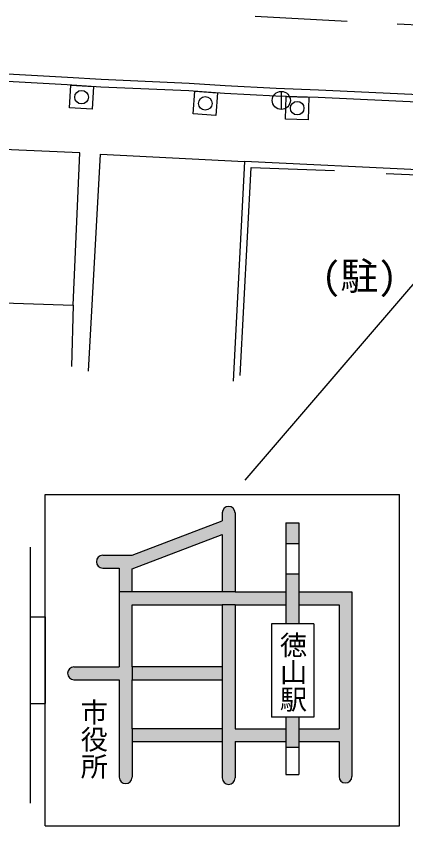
# Model space of a CAD drawing. Units: millimetres at full size, sheet at 1:1000; details may follow other scales. Extents: x 40000 to 680000, y 20000 to 380000.
# Drawn here: x 329366 to 355215, y 235471 to 289239 of the extents above; entities that cross this region are included whole.
import ezdxf
from ezdxf.enums import TextEntityAlignment as Align

# ---------------------------------------------------------------- set-up
doc = ezdxf.new("R2010")
doc.units = ezdxf.units.MM
doc.header["$LTSCALE"] = 1000
doc.layers.add('M-BGD', color=7, linetype='Continuous', lineweight=25)
doc.layers.add('M-STR-STRC', color=7, linetype='Continuous', lineweight=25)
doc.layers.add('M-BMK-HTXT', color=7, linetype='Continuous')
doc.styles.add('@ＭＳ ゴシック', font='')
doc.styles.add('ＭＳ ゴシック', font='')
doc.styles.get('@ＭＳ ゴシック').set_extended_font_data('@MS Gothic')
doc.styles.get('ＭＳ ゴシック').set_extended_font_data('MS Gothic')

msp = doc.modelspace()

# ---------------------------------------------------------------- hatches: boundary and pattern name
at = {"layer": 'M-STR-STRC'}
for points in [[(337058, 253438), (335108, 253438), (335101, 253438), (335093, 253438), (335086, 253438), (335079, 253437), (335071, 253437), (335064, 253436), (335056, 253435), (335049, 253434), (335042, 253433), (335034, 253432), (335027, 253431), (335020, 253429), (335013, 253427), (335005, 253426), (334998, 253424), (334991, 253422), (334984, 253420), (334977, 253418), (334970, 253415), (334963, 253413), (334956, 253410), (334949, 253407), (334942, 253405), (334935, 253402), (334929, 253399), (334922, 253395), (334915, 253392), (334909, 253389), (334902, 253385), (334896, 253381), (334889, 253378), (334883, 253374), (334877, 253370), (334871, 253366), (334864, 253361), (334858, 253357), (334852, 253353), (334847, 253348), (334841, 253344), (334835, 253339), (334829, 253334), (334824, 253329), (334818, 253324), (334813, 253319), (334808, 253314), (334802, 253309), (334797, 253303), (334792, 253298), (334787, 253292), (334783, 253287), (334778, 253281), (334773, 253275), (334769, 253269), (334764, 253263), (334760, 253257), (334756, 253251), (334752, 253245), (334748, 253239), (334744, 253232), (334740, 253226), (334737, 253219), (334733, 253213), (334730, 253206), (334726, 253200), (334723, 253193), (334720, 253186), (334717, 253179), (334714, 253173), (334711, 253166), (334709, 253159), (334706, 253152), (334704, 253145), (334702, 253138), (334700, 253130), (334698, 253123), (334696, 253116), (334694, 253109), (334693, 253102), (334691, 253094), (334690, 253087), (334688, 253080), (334687, 253073), (334686, 253065), (334686, 253058), (334685, 253050), (334684, 253043), (334684, 253036), (334683, 253028), (334683, 253021), (334683, 253013), (334683, 253006), (334683, 252999), (334684, 252991), (334684, 252984), (334685, 252976), (334686, 252969), (334686, 252962), (334687, 252954), (334688, 252947), (334690, 252940), (334691, 252932), (334693, 252925), (334694, 252918), (334696, 252911), (334698, 252903), (334700, 252896), (334702, 252889), (334704, 252882), (334706, 252875), (334709, 252868), (334711, 252861), (334714, 252854), (334717, 252847), (334720, 252840), (334723, 252834), (334726, 252827), (334730, 252820), (334733, 252814), (334737, 252807), (334740, 252801), (334744, 252794), (334748, 252788), (334752, 252782), (334756, 252776), (334760, 252770), (334764, 252764), (334769, 252758), (334773, 252752), (334778, 252746), (334783, 252740), (334787, 252735), (334792, 252729), (334797, 252724), (334802, 252718), (334808, 252713), (334813, 252708), (334818, 252703), (334824, 252698), (334829, 252693), (334835, 252688), (334841, 252683), (334847, 252678), (334852, 252674), (334858, 252670), (334864, 252665), (334871, 252661), (334877, 252657), (334883, 252653), (334889, 252649), (334896, 252645), (334902, 252642), (334909, 252638), (334915, 252635), (334922, 252631), (334929, 252628), (334935, 252625), (334942, 252622), (334949, 252619), (334956, 252617), (334963, 252614), (334970, 252612), (334977, 252609), (334984, 252607), (334991, 252605), (334998, 252603), (335005, 252601), (335013, 252599), (335020, 252598), (335027, 252596), (335034, 252595), (335042, 252594), (335049, 252592), (335056, 252592), (335064, 252591), (335071, 252590), (335079, 252589), (335086, 252589), (335093, 252589), (335101, 252588), (335108, 252588), (336208, 252588), (336208, 251007), (337058, 251007), (337058, 252528), (343038, 254815), (343038, 251007), (343888, 251007), (343888, 256256), (343887, 256264), (343887, 256271), (343887, 256279), (343886, 256286), (343886, 256293), (343885, 256301), (343884, 256308), (343883, 256315), (343882, 256323), (343881, 256330), (343880, 256337), (343878, 256345), (343877, 256352), (343875, 256359), (343873, 256366), (343871, 256373), (343869, 256381), (343867, 256388), (343864, 256395), (343862, 256402), (343859, 256409), (343857, 256416), (343854, 256422), (343851, 256429), (343848, 256436), (343845, 256443), (343841, 256449), (343838, 256456), (343834, 256462), (343831, 256469), (343827, 256475), (343823, 256482), (343819, 256488), (343815, 256494), (343811, 256500), (343806, 256506), (343802, 256512), (343797, 256518), (343793, 256524), (343788, 256529), (343783, 256535), (343778, 256541), (343773, 256546), (343768, 256552), (343763, 256557), (343758, 256562), (343752, 256567), (343747, 256572), (343741, 256577), (343736, 256582), (343730, 256587), (343724, 256591), (343718, 256596), (343712, 256600), (343706, 256604), (343700, 256609), (343694, 256613), (343688, 256617), (343681, 256621), (343675, 256624), (343669, 256628), (343662, 256632), (343655, 256635), (343649, 256638), (343642, 256641), (343635, 256645), (343629, 256648), (343622, 256650), (343615, 256653), (343608, 256656), (343601, 256658), (343594, 256661), (343587, 256663), (343580, 256665), (343573, 256667), (343565, 256669), (343558, 256670), (343551, 256672), (343544, 256674), (343536, 256675), (343529, 256676), (343522, 256677), (343514, 256678), (343507, 256679), (343500, 256680), (343492, 256680), (343485, 256681), (343477, 256681), (343470, 256681), (343463, 256681), (343455, 256681), (343448, 256681), (343440, 256681), (343433, 256680), (343425, 256680), (343418, 256679), (343411, 256678), (343403, 256677), (343396, 256676), (343389, 256675), (343381, 256674), (343374, 256672), (343367, 256670), (343360, 256669), (343353, 256667), (343345, 256665), (343338, 256663), (343331, 256661), (343324, 256658), (343317, 256656), (343310, 256653), (343303, 256650), (343296, 256648), (343290, 256645), (343283, 256641), (343276, 256638), (343270, 256635), (343263, 256632), (343256, 256628), (343250, 256624), (343244, 256621), (343237, 256617), (343231, 256613), (343225, 256609), (343219, 256604), (343213, 256600), (343207, 256596), (343201, 256591), (343195, 256587), (343189, 256582), (343184, 256577), (343178, 256572), (343173, 256567), (343167, 256562), (343162, 256557), (343157, 256552), (343152, 256546), (343147, 256541), (343142, 256535), (343137, 256529), (343132, 256524), (343128, 256518), (343123, 256512), (343119, 256506), (343114, 256500), (343110, 256494), (343106, 256488), (343102, 256482), (343098, 256475), (343094, 256469), (343091, 256462), (343087, 256456), (343084, 256449), (343081, 256443), (343077, 256436), (343074, 256429), (343071, 256422), (343068, 256416), (343066, 256409), (343063, 256402), (343061, 256395), (343058, 256388), (343056, 256381), (343054, 256373), (343052, 256366), (343050, 256359), (343048, 256352), (343047, 256345), (343045, 256337), (343044, 256330), (343043, 256323), (343042, 256315), (343041, 256308), (343040, 256301), (343039, 256293), (343039, 256286), (343038, 256279), (343038, 256271), (343038, 256264), (343038, 256256), (343038, 255725)], [(347258, 254190), (348108, 254190), (348108, 255583), (347258, 255583)], [(347258, 251007), (347258, 250157), (347258, 248883), (348108, 248883), (348108, 250157), (348108, 251007), (348108, 252190), (347258, 252190)], [(336208, 246026), (333199, 246026), (333191, 246026), (333184, 246025), (333176, 246025), (333169, 246025), (333161, 246024), (333154, 246023), (333147, 246022), (333139, 246021), (333132, 246020), (333125, 246019), (333117, 246018), (333110, 246016), (333103, 246015), (333096, 246013), (333089, 246011), (333081, 246009), (333074, 246007), (333067, 246005), (333060, 246002), (333053, 246000), (333046, 245997), (333039, 245995), (333032, 245992), (333026, 245989), (333019, 245986), (333012, 245983), (333006, 245979), (332999, 245976), (332992, 245972), (332986, 245969), (332980, 245965), (332973, 245961), (332967, 245957), (332961, 245953), (332955, 245949), (332949, 245944), (332943, 245940), (332937, 245936), (332931, 245931), (332925, 245926), (332920, 245921), (332914, 245916), (332909, 245911), (332903, 245906), (332898, 245901), (332893, 245896), (332888, 245890), (332883, 245885), (332878, 245879), (332873, 245874), (332868, 245868), (332864, 245862), (332859, 245856), (332855, 245850), (332850, 245844), (332846, 245838), (332842, 245832), (332838, 245826), (332834, 245820), (332830, 245813), (332827, 245807), (332823, 245800), (332820, 245794), (332817, 245787), (332813, 245780), (332810, 245773), (332807, 245767), (332804, 245760), (332802, 245753), (332799, 245746), (332797, 245739), (332794, 245732), (332792, 245725), (332790, 245718), (332788, 245711), (332786, 245703), (332784, 245696), (332783, 245689), (332781, 245682), (332780, 245674), (332779, 245667), (332778, 245660), (332777, 245652), (332776, 245645), (332775, 245638), (332775, 245630), (332774, 245623), (332774, 245615), (332774, 245608), (332774, 245601), (332774, 245593), (332774, 245586), (332774, 245578), (332775, 245571), (332775, 245564), (332776, 245556), (332777, 245549), (332778, 245541), (332779, 245534), (332780, 245527), (332781, 245520), (332783, 245512), (332784, 245505), (332786, 245498), (332788, 245491), (332790, 245483), (332792, 245476), (332794, 245469), (332797, 245462), (332799, 245455), (332802, 245448), (332804, 245441), (332807, 245435), (332810, 245428), (332813, 245421), (332817, 245414), (332820, 245408), (332823, 245401), (332827, 245395), (332830, 245388), (332834, 245382), (332838, 245375), (332842, 245369), (332846, 245363), (332850, 245357), (332855, 245351), (332859, 245345), (332864, 245339), (332868, 245333), (332873, 245327), (332878, 245322), (332883, 245316), (332888, 245311), (332893, 245305), (332898, 245300), (332903, 245295), (332909, 245290), (332914, 245285), (332920, 245280), (332925, 245275), (332931, 245270), (332937, 245266), (332943, 245261), (332949, 245257), (332955, 245252), (332961, 245248), (332967, 245244), (332973, 245240), (332980, 245236), (332986, 245233), (332992, 245229), (332999, 245225), (333006, 245222), (333012, 245219), (333019, 245215), (333026, 245212), (333032, 245209), (333039, 245207), (333046, 245204), (333053, 245201), (333060, 245199), (333067, 245196), (333074, 245194), (333081, 245192), (333089, 245190), (333096, 245188), (333103, 245187), (333110, 245185), (333117, 245183), (333125, 245182), (333132, 245181), (333139, 245180), (333147, 245179), (333154, 245178), (333161, 245177), (333169, 245177), (333176, 245176), (333184, 245176), (333191, 245176), (333199, 245176), (336208, 245176), (336208, 241917), (336208, 241067), (336208, 238696), (336208, 238689), (336208, 238682), (336209, 238674), (336209, 238667), (336210, 238659), (336210, 238652), (336211, 238645), (336212, 238637), (336213, 238630), (336214, 238623), (336216, 238615), (336217, 238608), (336219, 238601), (336221, 238594), (336222, 238586), (336224, 238579), (336227, 238572), (336229, 238565), (336231, 238558), (336234, 238551), (336236, 238544), (336239, 238537), (336242, 238530), (336245, 238523), (336248, 238517), (336251, 238510), (336254, 238503), (336258, 238497), (336261, 238490), (336265, 238484), (336269, 238477), (336273, 238471), (336277, 238465), (336281, 238459), (336285, 238453), (336289, 238447), (336294, 238441), (336298, 238435), (336303, 238429), (336307, 238423), (336312, 238418), (336317, 238412), (336322, 238406), (336327, 238401), (336332, 238396), (336338, 238391), (336343, 238386), (336349, 238380), (336354, 238376), (336360, 238371), (336366, 238366), (336371, 238361), (336377, 238357), (336383, 238353), (336389, 238348), (336395, 238344), (336402, 238340), (336408, 238336), (336414, 238332), (336420, 238328), (336427, 238325), (336433, 238321), (336440, 238318), (336447, 238314), (336453, 238311), (336460, 238308), (336467, 238305), (336474, 238302), (336481, 238300), (336488, 238297), (336495, 238294), (336502, 238292), (336509, 238290), (336516, 238288), (336523, 238286), (336530, 238284), (336537, 238282), (336545, 238281), (336552, 238279), (336559, 238278), (336567, 238277), (336574, 238275), (336581, 238275), (336589, 238274), (336596, 238273), (336603, 238272), (336611, 238272), (336618, 238272), (336626, 238271), (336633, 238271), (336640, 238271), (336648, 238272), (336655, 238272), (336663, 238272), (336670, 238273), (336677, 238274), (336685, 238275), (336692, 238275), (336699, 238277), (336707, 238278), (336714, 238279), (336721, 238281), (336729, 238282), (336736, 238284), (336743, 238286), (336750, 238288), (336757, 238290), (336764, 238292), (336771, 238294), (336778, 238297), (336785, 238300), (336792, 238302), (336799, 238305), (336806, 238308), (336813, 238311), (336819, 238314), (336826, 238318), (336833, 238321), (336839, 238325), (336845, 238328), (336852, 238332), (336858, 238336), (336864, 238340), (336871, 238344), (336877, 238348), (336883, 238353), (336889, 238357), (336895, 238361), (336900, 238366), (336906, 238371), (336912, 238376), (336917, 238380), (336923, 238386), (336928, 238391), (336934, 238396), (336939, 238401), (336944, 238406), (336949, 238412), (336954, 238418), (336959, 238423), (336963, 238429), (336968, 238435), (336972, 238441), (336977, 238447), (336981, 238453), (336985, 238459), (336989, 238465), (336993, 238471), (336997, 238477), (337001, 238484), (337005, 238490), (337008, 238497), (337012, 238503), (337015, 238510), (337018, 238517), (337021, 238523), (337024, 238530), (337027, 238537), (337030, 238544), (337032, 238551), (337035, 238558), (337037, 238565), (337039, 238572), (337042, 238579), (337044, 238586), (337045, 238594), (337047, 238601), (337049, 238608), (337050, 238615), (337052, 238623), (337053, 238630), (337054, 238637), (337055, 238645), (337056, 238652), (337056, 238659), (337057, 238667), (337057, 238674), (337058, 238682), (337058, 238689), (337058, 238696), (337058, 241067), (337058, 241917), (337058, 245176), (337058, 246026), (337058, 250157), (343038, 250157), (343888, 250157), (347258, 250157), (347258, 251007), (343888, 251007), (343038, 251007), (337058, 251007), (336208, 251007)], [(350785, 241917), (348108, 241917), (348108, 241067), (350785, 241067), (350785, 238743), (350785, 238735), (350785, 238728), (350786, 238720), (350786, 238713), (350787, 238706), (350787, 238698), (350788, 238691), (350789, 238683), (350790, 238676), (350792, 238669), (350793, 238661), (350794, 238654), (350796, 238647), (350798, 238640), (350800, 238633), (350802, 238625), (350804, 238618), (350806, 238611), (350808, 238604), (350811, 238597), (350813, 238590), (350816, 238583), (350819, 238576), (350822, 238570), (350825, 238563), (350828, 238556), (350831, 238550), (350835, 238543), (350838, 238537), (350842, 238530), (350846, 238524), (350850, 238517), (350854, 238511), (350858, 238505), (350862, 238499), (350866, 238493), (350871, 238487), (350875, 238481), (350880, 238475), (350885, 238469), (350889, 238464), (350894, 238458), (350899, 238453), (350904, 238447), (350910, 238442), (350915, 238437), (350920, 238432), (350926, 238427), (350931, 238422), (350937, 238417), (350943, 238412), (350949, 238408), (350954, 238403), (350960, 238399), (350966, 238394), (350973, 238390), (350979, 238386), (350985, 238382), (350991, 238378), (350998, 238374), (351004, 238371), (351011, 238367), (351017, 238364), (351024, 238361), (351031, 238357), (351037, 238354), (351044, 238351), (351051, 238348), (351058, 238346), (351065, 238343), (351072, 238341), (351079, 238338), (351086, 238336), (351093, 238334), (351100, 238332), (351107, 238330), (351115, 238328), (351122, 238327), (351129, 238325), (351136, 238324), (351144, 238323), (351151, 238322), (351158, 238321), (351166, 238320), (351173, 238319), (351181, 238319), (351188, 238318), (351195, 238318), (351203, 238318), (351210, 238318), (351218, 238318), (351225, 238318), (351232, 238318), (351240, 238319), (351247, 238319), (351255, 238320), (351262, 238321), (351269, 238322), (351277, 238323), (351284, 238324), (351291, 238325), (351299, 238327), (351306, 238328), (351313, 238330), (351320, 238332), (351327, 238334), (351334, 238336), (351342, 238338), (351349, 238341), (351356, 238343), (351362, 238346), (351369, 238348), (351376, 238351), (351383, 238354), (351390, 238357), (351396, 238361), (351403, 238364), (351410, 238367), (351416, 238371), (351423, 238374), (351429, 238378), (351435, 238382), (351442, 238386), (351448, 238390), (351454, 238394), (351460, 238399), (351466, 238403), (351472, 238408), (351478, 238412), (351483, 238417), (351489, 238422), (351495, 238427), (351500, 238432), (351505, 238437), (351511, 238442), (351516, 238447), (351521, 238453), (351526, 238458), (351531, 238464), (351536, 238469), (351540, 238475), (351545, 238481), (351550, 238487), (351554, 238493), (351558, 238499), (351563, 238505), (351567, 238511), (351571, 238517), (351574, 238524), (351578, 238530), (351582, 238537), (351585, 238543), (351589, 238550), (351592, 238556), (351595, 238563), (351598, 238570), (351601, 238576), (351604, 238583), (351607, 238590), (351610, 238597), (351612, 238604), (351614, 238611), (351617, 238618), (351619, 238625), (351621, 238633), (351623, 238640), (351624, 238647), (351626, 238654), (351627, 238661), (351629, 238669), (351630, 238676), (351631, 238683), (351632, 238691), (351633, 238698), (351634, 238706), (351634, 238713), (351635, 238720), (351635, 238728), (351635, 238735), (351635, 238743), (351635, 249895), (351635, 251007), (348108, 251007), (348108, 250157), (350785, 250157)], [(343038, 246026), (343038, 245176), (343038, 241917), (343038, 241067), (343038, 238649), (343038, 238641), (343038, 238634), (343038, 238626), (343039, 238619), (343039, 238611), (343040, 238604), (343041, 238597), (343042, 238589), (343043, 238582), (343044, 238575), (343045, 238567), (343047, 238560), (343048, 238553), (343050, 238546), (343052, 238539), (343054, 238531), (343056, 238524), (343058, 238517), (343061, 238510), (343063, 238503), (343066, 238496), (343068, 238489), (343071, 238482), (343074, 238476), (343077, 238469), (343081, 238462), (343084, 238456), (343087, 238449), (343091, 238442), (343094, 238436), (343098, 238430), (343102, 238423), (343106, 238417), (343110, 238411), (343114, 238405), (343119, 238399), (343123, 238393), (343128, 238387), (343132, 238381), (343137, 238375), (343142, 238370), (343147, 238364), (343152, 238359), (343157, 238353), (343162, 238348), (343167, 238343), (343173, 238338), (343178, 238333), (343184, 238328), (343189, 238323), (343195, 238318), (343201, 238314), (343207, 238309), (343213, 238305), (343219, 238300), (343225, 238296), (343231, 238292), (343237, 238288), (343244, 238284), (343250, 238280), (343256, 238277), (343263, 238273), (343270, 238270), (343276, 238267), (343283, 238263), (343290, 238260), (343296, 238257), (343303, 238254), (343310, 238252), (343317, 238249), (343324, 238247), (343331, 238244), (343338, 238242), (343345, 238240), (343353, 238238), (343360, 238236), (343367, 238234), (343374, 238233), (343381, 238231), (343389, 238230), (343396, 238229), (343403, 238228), (343411, 238227), (343418, 238226), (343425, 238225), (343433, 238225), (343440, 238224), (343448, 238224), (343455, 238224), (343463, 238224), (343470, 238224), (343477, 238224), (343485, 238224), (343492, 238225), (343500, 238225), (343507, 238226), (343514, 238227), (343522, 238228), (343529, 238229), (343536, 238230), (343544, 238231), (343551, 238233), (343558, 238234), (343565, 238236), (343573, 238238), (343580, 238240), (343587, 238242), (343594, 238244), (343601, 238247), (343608, 238249), (343615, 238252), (343622, 238254), (343629, 238257), (343635, 238260), (343642, 238263), (343649, 238267), (343655, 238270), (343662, 238273), (343669, 238277), (343675, 238280), (343681, 238284), (343688, 238288), (343694, 238292), (343700, 238296), (343706, 238300), (343712, 238305), (343718, 238309), (343724, 238314), (343730, 238318), (343736, 238323), (343741, 238328), (343747, 238333), (343752, 238338), (343758, 238343), (343763, 238348), (343768, 238353), (343773, 238359), (343778, 238364), (343783, 238370), (343788, 238375), (343793, 238381), (343797, 238387), (343802, 238393), (343806, 238399), (343811, 238405), (343815, 238411), (343819, 238417), (343823, 238423), (343827, 238430), (343831, 238436), (343834, 238442), (343838, 238449), (343841, 238456), (343845, 238462), (343848, 238469), (343851, 238476), (343854, 238482), (343857, 238489), (343859, 238496), (343862, 238503), (343864, 238510), (343867, 238517), (343869, 238524), (343871, 238531), (343873, 238539), (343875, 238546), (343877, 238553), (343878, 238560), (343880, 238567), (343881, 238575), (343882, 238582), (343883, 238589), (343884, 238597), (343885, 238604), (343886, 238611), (343886, 238619), (343887, 238626), (343887, 238634), (343887, 238641), (343888, 238649), (343888, 241067), (347258, 241067), (347258, 241917), (343888, 241917), (343888, 250157), (343038, 250157)], [(337058, 245176), (343038, 245176), (343038, 246026), (337058, 246026)], [(347258, 241067), (347258, 240683), (348108, 240683), (348108, 241067), (348108, 241917), (348108, 242683), (347258, 242683), (347258, 241917)], [(337058, 241067), (343038, 241067), (343038, 241917), (337058, 241917)]]:
    msp.add_hatch(color=256, dxfattribs=at).paths.add_polyline_path(points)

# ---------------------------------------------------------------- linework, layer by layer
at = {"layer": 'M-BGD'}
for p, q in [((346955, 284245), (346955, 283045)), ((375555, 278098), (344515, 279582)), ((353907, 278802), (364095, 278287)), ((333143, 270048), (333036, 265968))]:
    msp.add_line(p, q, dxfattribs=at)
for points in [[(387449, 282551), (382491, 282801), (380372, 282888), (349413, 284332), (346616, 284434), (343225, 284606), (340849, 284778), (335005, 285032), (332776, 285170), (323990, 285657), (321709, 285738), (319823, 285828), (317509, 286000), (315792, 286044), (313583, 286187), (302678, 286730), (300645, 286826), (297245, 286876), (295831, 286144), (294891, 284744), (294451, 283615), (294212, 281266), (293939, 274700), (293538, 267740)], [(387426, 282052), (382468, 282302), (380350, 282389), (349392, 283832), (346594, 283935), (343195, 284107), (340820, 284279), (334979, 284533), (332746, 284671), (323967, 285157), (321688, 285238), (319793, 285329), (317484, 285500), (315769, 285545), (313554, 285688), (302654, 286231), (300630, 286326), (297363, 286374), (296175, 285759), (295337, 284511), (294941, 283497), (294711, 281230), (294438, 274676), (294037, 267712)], [(334165, 265655), (334953, 280083), (344515, 279582), (343763, 265010)], [(344231, 265368), (344965, 279184), (350491, 278982)]]:
    msp.add_lwpolyline(points, dxfattribs=at)
for points in [[(334405, 283065), (332908, 283158), (333001, 284655), (334498, 284562)], [(342604, 282645), (341108, 282754), (341217, 284250), (342713, 284142)], [(348732, 282355), (347233, 282410), (347288, 283909), (348787, 283854)], [(322464, 280647), (321927, 270432), (333143, 270048), (333579, 280160)]]:
    msp.add_lwpolyline(points, close=True, dxfattribs=at)
for centre, radius in [((333703, 283860), 450), ((341910, 283448), 450), ((346955, 283645), 600), ((348010, 283132), 450)]:
    msp.add_circle(centre, radius, dxfattribs=at)
at = {"layer": 'M-STR-STRC'}
for p, q in [((345231, 289239), (351326, 288912)), ((354633, 288734), (360291, 288430)), ((365161, 282477), (344532, 258423)), ((331294, 257471), (354794, 257471)), ((331294, 235471), (331294, 257471)), ((354794, 235471), (354794, 257471)), ((343038, 256256), (343038, 255725)), ((343888, 256256), (343888, 251007)), ((337058, 253438), (343038, 255725)), ((347258, 255583), (348108, 255583)), ((347258, 255583), (347258, 251007)), ((348108, 255583), (348108, 251007)), ((331294, 243596), (331294, 254595)), ((337058, 252528), (343038, 254815)), ((343038, 254815), (343038, 251007)), ((330294, 253971), (330294, 236971)), ((348108, 254190), (347258, 254190)), ((335108, 253438), (337058, 253438)), ((335108, 252588), (336208, 252588)), ((336208, 252588), (336208, 251007)), ((337058, 251007), (337058, 252528)), ((348108, 252190), (347258, 252190)), ((336208, 251007), (336208, 246026)), ((337058, 251007), (336208, 251007)), ((343038, 251007), (337058, 251007)), ((343888, 251007), (343038, 251007)), ((343888, 251007), (347258, 251007)), ((347258, 251007), (347258, 250157)), ((348108, 251007), (351635, 251007)), ((348108, 251007), (348108, 250157)), ((351635, 251007), (351635, 238743)), ((337058, 246026), (337058, 250157)), ((337058, 250157), (343038, 250157)), ((343038, 250157), (343038, 246026)), ((343888, 250157), (343038, 250157)), ((343888, 250157), (347258, 250157)), ((343888, 250157), (343888, 241917)), ((347258, 250157), (347258, 248883)), ((348108, 250157), (348108, 248883)), ((348108, 250157), (350785, 250157)), ((350785, 250157), (350785, 241917)), ((330294, 249346), (331294, 249346)), ((331294, 249346), (331294, 243596)), ((346308, 248883), (346308, 242683)), ((349108, 248883), (346308, 248883)), ((349108, 248883), (349108, 242683)), ((333199, 246026), (336208, 246026)), ((337058, 246026), (337058, 245176)), ((343038, 246026), (337058, 246026)), ((343038, 246026), (343038, 245176)), ((333199, 245176), (336208, 245176)), ((336208, 245176), (336208, 241917)), ((337058, 245176), (343038, 245176)), ((337058, 241917), (337058, 245176)), ((343038, 245176), (343038, 241917)), ((330294, 243596), (331294, 243596)), ((349108, 242683), (346308, 242683)), ((347258, 242683), (347258, 238883)), ((348108, 242683), (348108, 238883)), ((336208, 241917), (336208, 241067)), ((337058, 241917), (337058, 241067)), ((343038, 241917), (337058, 241917)), ((343038, 241917), (343038, 241067)), ((343888, 241917), (347258, 241917)), ((348108, 241917), (350785, 241917)), ((336208, 241067), (336208, 238696)), ((337058, 241067), (337058, 238696)), ((337058, 241067), (343038, 241067)), ((343038, 241067), (343038, 238649)), ((343888, 241067), (347258, 241067)), ((343888, 241067), (343888, 238649)), ((348108, 241067), (350785, 241067)), ((350785, 241067), (350785, 238743)), ((347258, 240683), (348108, 240683)), ((347258, 238883), (348108, 238883)), ((331294, 235471), (354794, 235471))]:
    msp.add_line(p, q, dxfattribs=at)
for centre, start, end in [((343463, 256256), 360, 180), ((335108, 253013), 90, 270), ((333199, 245601), 90, 270), ((351210, 238743), 180, 0), ((336633, 238696), 180, 0), ((343463, 238649), 180, 0)]:
    msp.add_arc(centre, 425, start, end, dxfattribs=at)

# ---------------------------------------------------------------- texts
at = {"layer": 'M-BMK-HTXT', "style": 'ＭＳ ゴシック'}
msp.add_text('(駐)', height=1833, dxfattribs=at).set_placement((349638, 270515), align=Align.BOTTOM_LEFT)
at = {"layer": 'M-STR-STRC', "style": '@ＭＳ ゴシック'}
for s, p in [('徳山駅', (347743, 245683)), ('市役所', (334525, 241225))]:
    msp.add_text(s, height=1320, rotation=270, dxfattribs=at).set_placement(p, align=Align.MIDDLE_CENTER)

doc.saveas('drawing.dxf')
